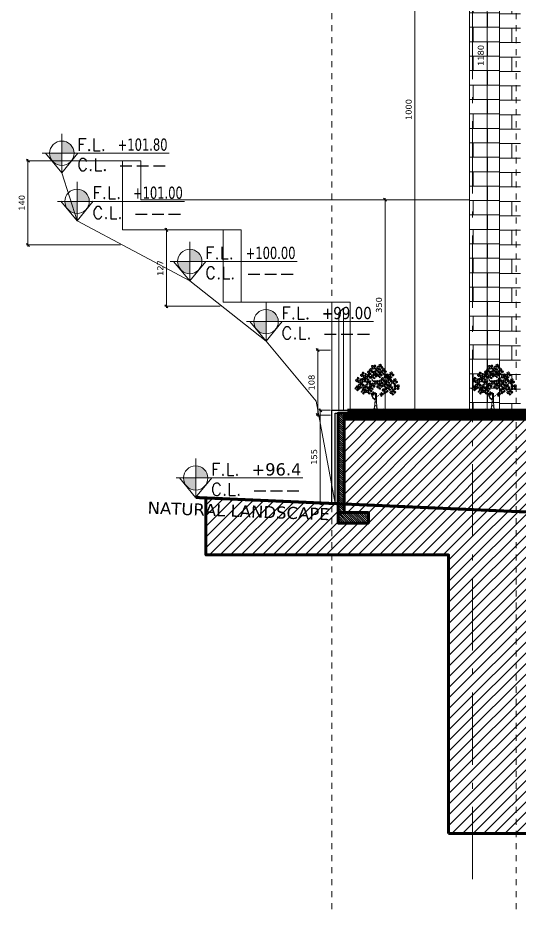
# Model space of a CAD drawing. Header units: inches. Extents: x -48 to 777, y -156 to 510.
# Drawn here: x 132.26 to 140.59, y -6.78 to 8.08 of the extents above; entities that cross this region are included whole.
import ezdxf
from ezdxf.enums import TextEntityAlignment as Align

# ---------------------------------------------------------------- set-up
doc = ezdxf.new("R2010")
doc.units = ezdxf.units.IN
doc.header["$MEASUREMENT"] = 0
for name, pattern in [('ACAD_ISO10W100', [18, 12, -3, 0, -3]), ('HIDDEN', [0.375, 0.25, -0.125]), ('NUHA', [1.45, 0.75, -0.25, 0.2, -0.25])]:
    doc.linetypes.add(name, pattern=pattern)
doc.layers.get('Defpoints').update_dxf_attribs({"lineweight": 5})
for name, color, linetype, lineweight in [('A-AXIS ST', 251, 'ACAD_ISO10W100', 5), ('A-DIM', 9, 'Continuous', 5), ('A-HIDDEN', 254, 'HIDDEN', 5), ('A-PILLARS', 1, 'Continuous', 60), ('A-PLANTS', 3, 'Continuous', 5), ('A-PROJECTION2', 5, 'Continuous', 20), ('A-SIGNS1', 20, 'Continuous', 15), ('A-SIGNS2', 30, 'Continuous', 15), ('A-TEXT', 50, 'Continuous', 15), ('C-STONE', 42, 'Continuous', 30), ('D-METAL', 156, 'Continuous', 20), ('D-STONE', 52, 'Continuous', 20), ('H-PILLARS', 61, 'Continuous', 5)]:
    doc.layers.add(name, color=color, linetype=linetype, lineweight=lineweight)
doc.layers.add('H-STONE', color=7, linetype='Continuous', lineweight=5, true_color=0xc8bd6a)
doc.layers.add('HH-DARK GREY', color=7, linetype='Continuous', lineweight=5, true_color=0x404040)
doc.styles.add('ROMAND', font='verdana.ttf')
doc.styles.add('ROMANS', font='romans__.ttf', dxfattribs={"height": 0.14})
doc.dimstyles.new('M-1.50', dxfattribs={"dimtxt": 0.1, "dimasz": 0.05, "dimexe": 0.025, "dimexo": 0.025, "dimgap": 0.05, "dimtad": 1, "dimlfac": 100, "dimrnd": 0.5, "dimzin": 9, "dimdsep": 46, "dimtxsty": 'ROMAND', "dimblk": 'OBLIQUE', "dimcen": 1, "dimdle": 0.025, "dimclrd": 256, "dimclre": 256, "dimclrt": 2, "dimadec": 0, "dimazin": 0, "dimtfac": 0.666667, "dimtmove": 2, "dimatfit": 3, "dimfxl": 0.04, "dimtolj": 1, "dimtzin": 5, "dimlwd": -1, "dimlwe": -1, "dimarcsym": 0})

# ---------------------------------------------------------------- blocks, each defined once
blk = doc.blocks.new('DRC-LEF11')
for points in [[(-325, -375), (-466, 246), (-1031, 401), (-1313, -220), (-1736, 655), (-2512, 105), (-1962, -474), (-2554, -502), (-2526, -855), (-1553, -912), (-1680, -1731), (-1383, -898), (-904, -1406), (-255, -968), (-960, -488)], [(-417, 1201), (-1003, 888), (-1201, 1883), (-369, 1747), (-799, 2129), (-683, 2586), (-117, 2558), (-83, 2361), (183, 2279), (128, 1856), (769, 1999), (639, 1297), (67, 1454), (387, 888), (81, 1263), (-144, 608), (-703, 676)], [(2388, 1443), (2085, 1029), (2097, 1454), (1689, 1326), (1881, 801), (1514, 912), (1881, 685), (1607, 352), (1736, 37), (2056, 236), (2155, 580), (2178, 107), (2575, 142), (2511, 294), (2802, 311), (2435, 807), (2808, 964)], [(1593, -1462), (1791, -2436), (1269, -2493), (1170, -1900), (747, -2451), (-57, -1843), (789, -1236), (154, -1067), (253, -291), (1226, -615), (1621, -262), (2158, -700), (1678, -1293), (2355, -1618)]]:
    blk.add_lwpolyline(points, close=True)
blk = doc.blocks.new('Trf21')
for p, q in [((-0.088, 0.721), (-0.071, 0.665)), ((-0.087, 0.727), (-0.066, 0.667)), ((-0.071, 0.665), (-0.034, 0.628)), ((-0.066, 0.667), (-0.019, 0.627)), ((0.097, 0.63), (0.07, 0.541)), ((0.371, 0.6), (0.306, 0.557)), ((-0.128, 0.511), (-0.05, 0.451)), ((-0.017, 0.057), (-0.001, 0.225)), ((0.001, 0.247), (0.007, 0.388)), ((0.021, 0.296), (0.075, 0.326)), ((0.026, 0.193), (0.029, 0.375)), ((-0.032, 0.01), (-0.112, 0.016)), ((-0.045, 0.009), (-0.017, 0.057)), ((-0.042, 0.034), (0.003, 0.004)), ((-0.013, 0.047), (-0.032, 0.01)), ((-0.021, 0.004), (0.008, 0.026)), ((-0.001, 0.01), (0.092, -0.007)), ((0.003, 0.004), (0.037, 0.028)), ((0.025, 0.071), (0.045, 0.002)), ((0.032, 0.07), (0.026, 0.193)), ((0.056, -0.001), (0.032, 0.07)), ((0.092, -0.007), (0.163, 0.004))]:
    blk.add_line(p, q)
for points in [[(0.099, 0.625), (0.081, 0.552)], [(-0.128, 0.511), (-0.083, 0.47)], [(-0.101, 0.372), (-0.041, 0.269), (-0.001, 0.247)], [(0.005, 0.225), (-0.055, 0.266), (-0.101, 0.372)]]:
    blk.add_lwpolyline(points)
for centre, radius, start, end in [((0.018, 0.125), 0.0346, 210.3847, 292.3327), ((0.018, 0.128), 0.0346, 210.3847, 292.3327), ((0.008, 0.2), 0.0222, 233.6562, 325.635), ((0.006, 0.196), 0.0222, 238.7333, 337.3259)]:
    blk.add_arc(centre, radius, start, end)
for p, xscale, yscale, zscale, rotation in [((-0.032, 0.956), 2.027520000000564e-05, 2.027520000000564e-05, 2.027520000000564e-05, 206.5650511770604), ((0.104, 0.957), 2.433023999999771e-05, 2.433023999999771e-05, 2.433023999999771e-05, 249.2089462000762), ((-0.266, 0.78), 2.433024000002827e-05, 2.433024000002827e-05, 2.433024000002827e-05, 355.8174267607223), ((-0.156, 0.736), 2.433023999999771e-05, 2.433023999999771e-05, 2.433023999999771e-05, 249.2089462000762), ((-0.106, 0.858), 2.43302399999876e-05, 2.43302399999876e-05, 2.43302399999876e-05, 251.5650511771555), ((-0.024, 0.767), 2.43302399999876e-05, 2.43302399999876e-05, 2.43302399999876e-05, 251.5650511771555), ((0.031, 0.858), 2.43302399999876e-05, 2.43302399999876e-05, 2.43302399999876e-05, 251.5650511771555), ((0.101, 0.78), 2.027520000001363e-05, 2.027520000001363e-05, 2.027520000001363e-05, 251.2400569682416), ((0.182, 0.861), 2.433023999999771e-05, 2.433023999999771e-05, 2.433023999999771e-05, 249.2089462000762), ((0.24, 0.75), 2.027519999997771e-05, 2.027519999997771e-05, 2.027519999997771e-05, 116.5650511769465), ((0.35, 0.784), 2.43302399999876e-05, 2.43302399999876e-05, 2.43302399999876e-05, 251.5650511771555), ((-0.38, 0.664), 2.433024000002827e-05, 2.433024000002827e-05, 2.433024000002827e-05, 355.8174267607223), ((-0.316, 0.561), 2.43302399999876e-05, 2.43302399999876e-05, 2.43302399999876e-05, 251.5650511771555), ((-0.252, 0.669), 2.027520000000564e-05, 2.027520000000564e-05, 2.027520000000564e-05, 206.5650511770604), ((-0.144, 0.613), 2.027520000000564e-05, 2.027520000000564e-05, 2.027520000000564e-05, 206.5650511770604), ((-0.069, 0.538), 2.43302399999876e-05, 2.43302399999876e-05, 2.43302399999876e-05, 251.5650511771555), ((0.025, 0.617), 2.027520000000564e-05, 2.027520000000564e-05, 2.027520000000564e-05, 206.5650511770604), ((0.099, 0.534), 2.43302399999876e-05, 2.43302399999876e-05, 2.43302399999876e-05, 251.5650511771555), ((0.154, 0.66), 2.43302399999876e-05, 2.43302399999876e-05, 2.43302399999876e-05, 251.5650511771555), ((0.228, 0.566), 2.433023999999771e-05, 2.433023999999771e-05, 2.433023999999771e-05, 249.2089462000762), ((0.305, 0.663), 2.43302399999876e-05, 2.43302399999876e-05, 2.43302399999876e-05, 251.5650511771555), ((0.43, 0.635), 2.433023999999771e-05, 2.433023999999771e-05, 2.433023999999771e-05, 249.2089462000762), ((-0.392, 0.483), 2.027519999995158e-05, 2.027519999995158e-05, 2.027519999995158e-05, 161.5699608730971), ((-0.256, 0.411), 2.027519999995158e-05, 2.027519999995158e-05, 2.027519999995158e-05, 161.5699608730971), ((-0.211, 0.503), 2.43302399999876e-05, 2.43302399999876e-05, 2.43302399999876e-05, 251.5650511771555), ((-0.137, 0.43), 2.43302399999876e-05, 2.43302399999876e-05, 2.43302399999876e-05, 251.5650511771555), ((-0.046, 0.364), 1.520639999998978e-05, 1.520639999998978e-05, 1.520639999998978e-05, 71.5650511771524), ((0.138, 0.347), 1.520639999998978e-05, 1.520639999998978e-05, 1.520639999998978e-05, 71.5650511771524), ((0.213, 0.434), 2.433024000000841e-05, 2.433024000000841e-05, 2.433024000000841e-05, 324.0436233204519), ((0.325, 0.509), 2.433023999999771e-05, 2.433023999999771e-05, 2.433023999999771e-05, 249.2089462000762), ((0.39, 0.406), 2.43302399999876e-05, 2.43302399999876e-05, 2.43302399999876e-05, 251.5650511771555), ((0.48, 0.512), 2.433024000003196e-05, 2.433024000003196e-05, 2.433024000003196e-05, 206.2009624171324)]:
    blk.add_blockref('DRC-LEF11', p, dxfattribs=dict(xscale=xscale, yscale=yscale, zscale=zscale, rotation=rotation))
blk = doc.blocks.new('GXFHGCGFCD')
at = {"layer": 'A-SIGNS1', "linetype": 'NUHA'}
h = blk.add_hatch(color=256, dxfattribs=at)
h.paths.add_polyline_path([(90.382, 61.33), (90.382, 61.17), (90.542, 61.17, 0.414214)])
h.paths.add_polyline_path([(90.382, 61.17), (90.222, 61.17, 0.414214), (90.382, 61.01)])
at = {"layer": 'A-SIGNS1'}
for p, q in [((90.382, 60.914), (90.382, 61.426)), ((90.126, 61.17), (91.79, 61.17))]:
    blk.add_line(p, q, dxfattribs=at)
blk.add_circle((90.382, 61.17), 0.16, dxfattribs=at)
blk = doc.blocks.new('DGXFHXFGDFD')
at = {"layer": 'A-SIGNS1'}
blk.add_blockref('GXFHGCGFCD', (0, 0), dxfattribs=at)
at = {"layer": 'A-SIGNS2', "linetype": 'NUHA', "style": 'ROMANS'}
for s, p in [('F.L.', (90.583, 61.203)), ('C.L.', (90.583, 60.941))]:
    blk.add_text(s, height=0.16, dxfattribs=at).set_placement(p)
at = {"layer": 'A-SIGNS2', "style": 'ROMANS', "width": 0.910135, "flags": 4}
for tag, p, p2 in [('NIV.FINI', (91.116, 61.203), (91.79, 61.203)), ('NIV.BETON', (91.116, 60.941), (91.79, 60.941))]:
    blk.add_attdef(tag, text='', height=0.16, dxfattribs=at).set_placement(p, p2, align=Align.FIT)
blk = doc.blocks.new('_Oblique')
at = {"color": 0, "linetype": 'ByBlock', "lineweight": -2}
blk.add_line((-0.5, -0.5), (0.5, 0.5), dxfattribs=at)
blk = doc.blocks.new('*D745')
at = {"layer": 'A-DIM', "transparency": 16777216}
for p, q in [((139.743, 11.553), (138.835, 11.553)), ((138.86, 11.578), (138.86, 1.528)), ((139.593, 1.553), (138.835, 1.553))]:
    blk.add_line(p, q, dxfattribs=at)
at = {"layer": 'Defpoints', "color": 0, "transparency": 16777216}
for p in [(139.768, 11.553), (138.86, 1.553), (139.618, 1.553)]:
    blk.add_point(p, dxfattribs=at)
at = {"layer": 'A-DIM', "transparency": 16777216, "xscale": 0.05, "yscale": 0.05, "zscale": 0.05}
for p, rotation in [((138.86, 11.553), 90), ((138.86, 1.553), 270)]:
    blk.add_blockref('_Oblique', p, dxfattribs=dict(at, rotation=rotation))
at = {"layer": 'A-DIM', "color": 2, "transparency": 16777216, "insert": (138.758, 6.553), "char_height": 0.1, "attachment_point": 5, "rotation": 90, "style": 'ROMAND'}
blk.add_mtext('\\A1;1000', dxfattribs=at)
blk = doc.blocks.new('*D763')
at = {"layer": 'A-DIM', "transparency": 16777216}
for p, q in [((140.061, 1.528), (140.061, 13.378)), ((140.243, 13.353), (140.036, 13.353)), ((139.793, 1.553), (140.086, 1.553))]:
    blk.add_line(p, q, dxfattribs=at)
at = {"layer": 'Defpoints', "color": 0, "transparency": 16777216}
for p in [(140.061, 13.353), (140.268, 13.353), (139.768, 1.553)]:
    blk.add_point(p, dxfattribs=at)
at = {"layer": 'A-DIM', "transparency": 16777216, "xscale": 0.05, "yscale": 0.05, "zscale": 0.05}
for p, rotation in [((140.061, 13.353), 90), ((140.061, 1.553), 270)]:
    blk.add_blockref('_Oblique', p, dxfattribs=dict(at, rotation=rotation))
at = {"layer": 'A-DIM', "color": 2, "transparency": 16777216, "insert": (139.958, 7.453), "char_height": 0.1, "attachment_point": 5, "rotation": 90, "style": 'ROMAND'}
blk.add_mtext('\\A1;1180', dxfattribs=at)
blk = doc.blocks.new('*D775')
at = {"layer": 'A-DIM', "transparency": 16777216}
for p, q in [((138.444, 5.053), (138.341, 5.053)), ((138.366, 5.078), (138.366, 1.528)), ((138.541, 1.553), (138.341, 1.553))]:
    blk.add_line(p, q, dxfattribs=at)
at = {"layer": 'Defpoints', "color": 0, "transparency": 16777216}
for p in [(138.469, 5.053), (138.366, 1.553), (138.566, 1.553)]:
    blk.add_point(p, dxfattribs=at)
at = {"layer": 'A-DIM', "transparency": 16777216, "xscale": 0.05, "yscale": 0.05, "zscale": 0.05}
for p, rotation in [((138.366, 5.053), 90), ((138.366, 1.553), 270)]:
    blk.add_blockref('_Oblique', p, dxfattribs=dict(at, rotation=rotation))
at = {"layer": 'A-DIM', "color": 2, "transparency": 16777216, "insert": (138.264, 3.303), "char_height": 0.1, "attachment_point": 5, "rotation": 90, "style": 'ROMAND'}
blk.add_mtext('\\A1;350', dxfattribs=at)
blk = doc.blocks.new('*D776')
at = {"layer": 'A-DIM', "transparency": 16777216}
for p, q in [((137.458, 2.553), (137.22, 2.553)), ((137.245, 1.447), (137.245, 2.578)), ((137.458, 1.472), (137.22, 1.472))]:
    blk.add_line(p, q, dxfattribs=at)
at = {"layer": 'Defpoints', "color": 0, "transparency": 16777216}
for p in [(137.245, 2.553), (137.483, 2.553), (137.483, 1.472)]:
    blk.add_point(p, dxfattribs=at)
at = {"layer": 'A-DIM', "transparency": 16777216, "xscale": 0.05, "yscale": 0.05, "zscale": 0.05}
for p, rotation in [((137.245, 2.553), 90), ((137.245, 1.472), 270)]:
    blk.add_blockref('_Oblique', p, dxfattribs=dict(at, rotation=rotation))
at = {"layer": 'A-DIM', "color": 2, "transparency": 16777216, "insert": (137.143, 2.013), "char_height": 0.1, "attachment_point": 5, "rotation": 90, "style": 'ROMAND'}
blk.add_mtext('\\A1;108', dxfattribs=at)
blk = doc.blocks.new('*D777')
at = {"layer": 'A-DIM', "transparency": 16777216}
for p, q in [((135.647, 4.553), (134.704, 4.553)), ((134.729, 4.578), (134.729, 3.258)), ((135.625, 3.283), (134.704, 3.283))]:
    blk.add_line(p, q, dxfattribs=at)
at = {"layer": 'Defpoints', "color": 0, "transparency": 16777216}
for p in [(135.672, 4.553), (134.729, 3.283), (135.65, 3.283)]:
    blk.add_point(p, dxfattribs=at)
at = {"layer": 'A-DIM', "transparency": 16777216, "xscale": 0.05, "yscale": 0.05, "zscale": 0.05}
for p, rotation in [((134.729, 4.553), 90), ((134.729, 3.283), 270)]:
    blk.add_blockref('_Oblique', p, dxfattribs=dict(at, rotation=rotation))
at = {"layer": 'A-DIM', "color": 2, "transparency": 16777216, "insert": (134.628, 3.918), "char_height": 0.1, "attachment_point": 5, "rotation": 90, "style": 'ROMAND'}
blk.add_mtext('\\A1;127', dxfattribs=at)
blk = doc.blocks.new('*D778')
at = {"layer": 'A-DIM', "transparency": 16777216}
for p, q in [((133.976, 5.703), (132.401, 5.703)), ((132.426, 5.728), (132.426, 4.277)), ((133.968, 4.302), (132.401, 4.302))]:
    blk.add_line(p, q, dxfattribs=at)
at = {"layer": 'Defpoints', "color": 0, "transparency": 16777216}
for p in [(134.001, 5.703), (132.426, 4.302), (133.993, 4.302)]:
    blk.add_point(p, dxfattribs=at)
at = {"layer": 'A-DIM', "transparency": 16777216, "xscale": 0.05, "yscale": 0.05, "zscale": 0.05}
for p, rotation in [((132.426, 5.703), 90), ((132.426, 4.302), 270)]:
    blk.add_blockref('_Oblique', p, dxfattribs=dict(at, rotation=rotation))
at = {"layer": 'A-DIM', "color": 2, "transparency": 16777216, "insert": (132.324, 5.002), "char_height": 0.1, "attachment_point": 5, "rotation": 90, "style": 'ROMAND'}
blk.add_mtext('\\A1;140', dxfattribs=at)
blk = doc.blocks.new('*D1089')
at = {"layer": 'A-DIM', "transparency": 16777216}
for p, q in [((137.458, 1.553), (137.262, 1.553)), ((137.287, 1.578), (137.287, -0.022)), ((137.458, 0.003), (137.262, 0.003))]:
    blk.add_line(p, q, dxfattribs=at)
at = {"layer": 'Defpoints', "color": 0, "transparency": 16777216}
for p in [(137.483, 1.553), (137.287, 0.003), (137.483, 0.003)]:
    blk.add_point(p, dxfattribs=at)
at = {"layer": 'A-DIM', "transparency": 16777216, "xscale": 0.05, "yscale": 0.05, "zscale": 0.05}
for p, rotation in [((137.287, 1.553), 90), ((137.287, 0.003), 270)]:
    blk.add_blockref('_Oblique', p, dxfattribs=dict(at, rotation=rotation))
at = {"layer": 'A-DIM', "color": 2, "transparency": 16777216, "insert": (137.186, 0.778), "char_height": 0.1, "attachment_point": 5, "rotation": 90, "style": 'ROMAND'}
blk.add_mtext('\\A1;155', dxfattribs=at)

msp = doc.modelspace()

# ---------------------------------------------------------------- hatches: boundary and pattern name
at = {"layer": 'H-PILLARS'}
h = msp.add_hatch(dxfattribs=at)
h.set_pattern_fill('ANSI31', color=256, scale=0.2, angle=90)
h.set_pattern_definition([(135, (-647.38524, 123.441849), (-0.0176776695, -0.0176776695), [])])
h.paths.add_polyline_path([(137.58259, -0.14589), (137.68259, -0.14589), (137.68259, 1.50252), (137.58259, 1.50252)])
h = msp.add_hatch(dxfattribs=at)
h.set_pattern_fill('ANSI31', color=256, scale=0.2, angle=90)
h.set_pattern_definition([(135, (-711.561792, 58.297746), (-0.0176776695, -0.0176776695), [])])
h.paths.add_polyline_path([(137.58259, -0.32181), (138.08713, -0.32181), (138.08713, -0.14589), (137.58259, -0.14589)])
at = {"layer": 'H-STONE'}
h = msp.add_hatch(dxfattribs=at)
h.set_pattern_fill('AR-B816', color=256, scale=0.03)
h.set_pattern_definition([(0, (-675.76886, 58.30616), (0, 0.24), []), (90, (-675.76886, 58.30616), (-0.24, 0.24), [0.24, -0.24])])
h.paths.add_polyline_path([(142.16773, 11.65252), (142.16773, 13.35252), (140.26773, 13.35252), (140.26773, 1.55252), (140.61773, 1.55252), (140.61773, 11.65252)])
h = msp.add_hatch(dxfattribs=at)
h.set_pattern_fill('AR-B816', color=256, scale=0.03)
h.set_pattern_definition([(0, (0.15, 0), (0, 0.24), []), (90, (0.15, 0), (-0.24, 0.24), [0.24, -0.24])])
h.paths.add_polyline_path([(140.26773, 11.65252), (139.76773, 11.65252), (139.76773, 1.55252), (140.26773, 1.55252)])
at = {"layer": 'HH-DARK GREY'}
h = msp.add_hatch(dxfattribs=at)
h.set_pattern_fill('ANSI31', color=256)
h.paths.add_polyline_path([(143.11773, 1.25252), (143.11773, 1.40252), (137.68259, 1.40252), (137.68259, -0.14589), (137.98259, -0.14589), (138.08713, -0.14589), (138.08713, -0.32181), (137.58259, -0.32181), (137.58259, -0.14589), (137.58259, -0.00121), (135.38591, 0.09505), (135.38591, -0.85108), (139.42242, -0.85108), (139.42242, -5.48249), (162.25762, -5.48249), (162.25762, -0.95154), (160.36773, -0.88254), (160.36773, -1.25946), (160.66773, -1.25946), (160.77227, -1.25946), (160.77227, -1.43537), (160.16773, -1.43537), (160.16773, -1.25946), (160.16773, 1.40252), (155.91773, 1.40252), (155.91773, 1.25252), (155.91773, -2.89748), (155.91773, -3.14748), (156.37013, -3.14748), (156.37013, -3.64748), (155.22013, -3.64748), (155.22013, -3.14748), (155.16773, -3.14748), (143.82821, -3.14748), (143.82821, -3.64748), (142.67821, -3.64748), (142.67821, -3.14748), (143.11773, -3.14748), (143.11773, -2.89748)])

# ---------------------------------------------------------------- linework, layer by layer
at = {"layer": 'A-AXIS ST', "ltscale": 0.1}
msp.add_line((139.81773, -6.24262), (139.81773, 19.61185), dxfattribs=at)
at = {"layer": 'A-HIDDEN', "ltscale": 0.4}
for p, q in [((137.48259, 18.15725), (137.48259, -6.77526)), ((140.54576, 18.15725), (140.54576, -6.77526))]:
    msp.add_line(p, q, dxfattribs=at)
at = {"layer": 'A-HIDDEN', "const_width": 0.05}
msp.add_lwpolyline([(137.58259, -0.00121), (144.34364, -0.29748), (160.41773, -0.88436)], dxfattribs=at)
at = {"layer": 'A-PILLARS'}
msp.add_line((137.73785, 1.55252), (143.11773, 1.55252), dxfattribs=at)
msp.add_lwpolyline([(137.58259, -0.14589), (137.68259, -0.14589), (137.68259, 1.50252), (137.58259, 1.50252)], close=True, dxfattribs=at)
for points in [[(143.11773, 1.50252), (137.68259, 1.50252)], [(138.31278, 1.45252), (137.68259, 1.45252)], [(143.11773, 1.45252), (137.68259, 1.45252)], [(143.11773, 1.40252), (137.68259, 1.40252)], [(135.38591, 0.09505), (135.38591, -0.85108), (139.42242, -0.85108), (139.42242, -5.48249)], [(138.08713, -0.14589), (137.98259, -0.14589), (137.58259, -0.14589), (137.58259, -0.32181), (138.08713, -0.32181), (138.08713, -0.14589), (138.08713, -0.14589)], [(139.42242, -5.48249), (162.25762, -5.48249), (162.25762, -0.95154)]]:
    msp.add_lwpolyline(points, dxfattribs=at)
at = {"layer": 'A-PILLARS', "const_width": 0.05}
msp.add_lwpolyline([(135.21548, 0.10252), (137.58259, -0.00121)], dxfattribs=at)
at = {"layer": 'A-PROJECTION2'}
msp.add_line((139.76773, 1.55252), (139.76773, 11.65252), dxfattribs=at)
at = {"layer": 'A-SIGNS1'}
for points in [[(133.25741, 5.82692), (132.98951, 5.50252), (132.71951, 5.82692)], [(133.5113, 5.02692), (133.2434, 4.70252), (132.9734, 5.02692)], [(135.38563, 4.02692), (135.11773, 3.70252), (134.84773, 4.02692)], [(136.65406, 3.02692), (136.38616, 2.70252), (136.11616, 3.02692)], [(135.48338, 0.42692), (135.21548, 0.10252), (134.94548, 0.42692)]]:
    msp.add_lwpolyline(points, dxfattribs=at)
at = {"layer": 'C-STONE'}
for points in [[(137.48259, 0.00317), (137.48259, 1.55252), (137.78259, 1.55252), (137.78259, 1.45252)], [(137.53259, 0.00098), (137.53259, 1.50252), (137.73259, 1.50252), (137.73259, 1.45252)]]:
    msp.add_lwpolyline(points, dxfattribs=at)
at = {"layer": 'D-METAL'}
msp.add_lwpolyline([(137.59374, 1.55252), (137.59374, 3.17252), (137.67374, 3.25252), (137.67374, 1.55252)], dxfattribs=at)
at = {"layer": 'D-STONE'}
for p, q in [((140.26773, 13.35252), (140.26773, 1.55252)), ((134.30144, 5.70252), (134.30144, 5.05252)), ((134.30144, 5.05252), (139.76773, 5.05252))]:
    msp.add_line(p, q, dxfattribs=at)
for points in [[(132.98951, 5.50252), (132.98951, 5.70252)], [(134.30144, 5.70252), (132.98951, 5.70252)], [(147.81773, 1.55252), (137.48259, 1.55252), (137.48259, 3.35252), (135.67234, 3.35252), (135.67234, 4.55252), (134.00144, 4.55252), (134.00144, 5.70252)], [(137.53259, 0.00098), (137.22187, 1.70252), (136.38616, 2.70252), (135.11773, 3.70252), (133.2434, 4.70252), (132.98951, 5.50252)], [(137.78259, 1.55252), (137.78259, 3.35252), (135.97234, 3.35252), (135.97234, 4.55252), (134.30144, 4.55252)]]:
    msp.add_lwpolyline(points, dxfattribs=at)

# ---------------------------------------------------------------- block references
at = {"layer": 'A-PLANTS', "xscale": 0.75, "yscale": 0.75, "zscale": 0.75}
for p in [(138.20305, 1.5547), (140.14906, 1.5547)]:
    msp.add_blockref('Trf21', p, dxfattribs=at)
at = {"layer": 'A-SIGNS1'}
ref = msp.add_blockref('DGXFHXFGDFD', (18.45761, -71.68784), dxfattribs=dict(at, xscale=1.267200000000003, yscale=1.267200000000003, zscale=1.267200000000003))
ref.add_attrib('NIV.FINI', '+101.80', dxfattribs={"layer": 'A-SIGNS2', "height": 0.202752, "style": 'ROMAND', "width": 0.680836}).set_placement((133.91963, 5.86877), (134.7476, 5.86877), align=Align.FIT)
ref.add_attrib('NIV.BETON', '---', dxfattribs={"layer": 'A-SIGNS2', "height": 0.202752, "style": 'ROMAND', "width": 2.179409}).set_placement((133.91963, 5.53701), (134.7476, 5.53701), align=Align.FIT)
ref = msp.add_blockref('DGXFHXFGDFD', (18.7115, -72.48784), dxfattribs=dict(at, xscale=1.267200000000003, yscale=1.267200000000003, zscale=1.267200000000003))
ref.add_attrib('NIV.FINI', '+101.00', dxfattribs={"layer": 'A-SIGNS2', "height": 0.202752, "style": 'ROMAND', "width": 0.680836}).set_placement((134.17352, 5.06877), (135.00149, 5.06877), align=Align.FIT)
ref.add_attrib('NIV.BETON', '---', dxfattribs={"layer": 'A-SIGNS2', "height": 0.202752, "style": 'ROMAND', "width": 2.179409}).set_placement((134.17352, 4.73701), (135.00149, 4.73701), align=Align.FIT)
ref = msp.add_blockref('DGXFHXFGDFD', (20.58583, -73.48784), dxfattribs=dict(at, xscale=1.267200000000003, yscale=1.267200000000003, zscale=1.267200000000003))
ref.add_attrib('NIV.FINI', '+100.00', dxfattribs={"layer": 'A-SIGNS2', "height": 0.202752, "style": 'ROMAND', "width": 0.680836}).set_placement((136.04785, 4.06877), (136.87582, 4.06877), align=Align.FIT)
ref.add_attrib('NIV.BETON', '---', dxfattribs={"layer": 'A-SIGNS2', "height": 0.202752, "style": 'ROMAND', "width": 2.179409}).set_placement((136.04785, 3.73701), (136.87582, 3.73701), align=Align.FIT)
ref = msp.add_blockref('DGXFHXFGDFD', (21.85426, -74.48784), dxfattribs=dict(at, xscale=1.267200000000003, yscale=1.267200000000003, zscale=1.267200000000003))
ref.add_attrib('NIV.FINI', '+99.00', dxfattribs={"layer": 'A-SIGNS2', "height": 0.202752, "style": 'ROMAND', "width": 0.797031}).set_placement((137.31628, 3.06877), (138.14425, 3.06877), align=Align.FIT)
ref.add_attrib('NIV.BETON', '---', dxfattribs={"layer": 'A-SIGNS2', "height": 0.202752, "style": 'ROMAND', "width": 2.179409}).set_placement((137.31628, 2.73701), (138.14425, 2.73701), align=Align.FIT)
ref = msp.add_blockref('DGXFHXFGDFD', (20.68358, -77.08784), dxfattribs=dict(at, xscale=1.267200000000003, yscale=1.267200000000003, zscale=1.267200000000003))
ref.add_attrib('NIV.FINI', '+96.4', dxfattribs={"layer": 'A-SIGNS2', "height": 0.202752, "style": 'ROMAND', "width": 0.961048}).set_placement((136.1456, 0.46877), (136.97357, 0.46877), align=Align.FIT)
ref.add_attrib('NIV.BETON', '---', dxfattribs={"layer": 'A-SIGNS2', "height": 0.202752, "style": 'ROMAND', "width": 2.179409}).set_placement((136.1456, 0.13701), (136.97357, 0.13701), align=Align.FIT)

# ---------------------------------------------------------------- texts
at = {"layer": 'A-TEXT', "insert": (134.42109, 0.03371), "char_height": 0.2, "width": 96.1902511, "attachment_point": 1, "rotation": 357.909006, "style": 'ROMAND'}
msp.add_mtext('NATURAL LANDSCAPE', dxfattribs=at)

# ---------------------------------------------------------------- dimensions: what is measured, and where the dimension line sits
at = {"layer": 'A-DIM'}
for base, p1, p2, picture, middle in [((140.06067, 13.35252), (139.76773, 1.55252), (140.26773, 13.35252), '*D763', (139.95839, 7.45252)), ((138.85991, 1.55252), (139.76773, 11.55252), (139.61773, 1.55252), '*D745', (138.75786, 6.55252)), ((132.42641, 4.30243), (134.00144, 5.70252), (133.9933, 4.30243), '*D778', (132.32436, 5.00247)), ((138.36603, 1.55252), (138.46892, 5.05252), (138.56622, 1.55252), '*D775', (138.26395, 3.30252)), ((134.72871, 3.28326), (135.67234, 4.55252), (135.64953, 3.28326), '*D777', (134.62767, 3.91789)), ((137.245, 2.55252), (137.48259, 1.4725), (137.48259, 2.55252), '*D776', (137.14272, 2.01251)), ((137.287352, 0.003172), (137.482591, 1.552518), (137.482591, 0.003172), '*D1089', (137.186143, 0.777845))]:
    dim = msp.add_linear_dim(base=base, p1=p1, p2=p2, angle=90, dimstyle='M-1.50', dxfattribs=at)
    dim.commit()
    dim.dimension.update_dxf_attribs({"geometry": picture, "text_midpoint": middle})

doc.saveas('drawing.dxf')
